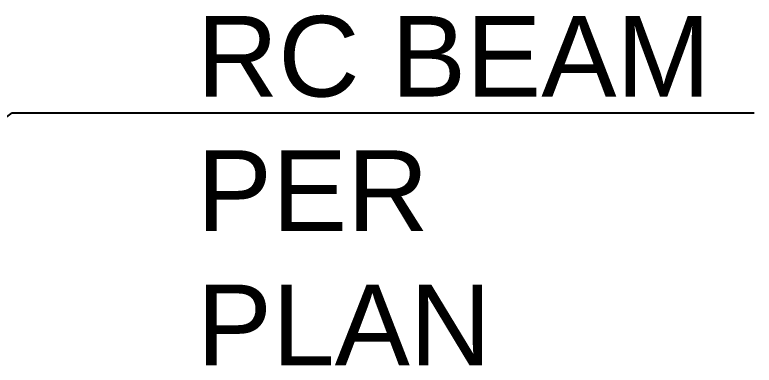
# Model space of a CAD drawing. Header units: millimetres. Extents: x 109938 to 146706, y 87118 to 119396.
# Drawn here: x 114798 to 115347, y 98418 to 98678 of the extents above; entities that cross this region are included whole.
import ezdxf
from ezdxf import colors
from ezdxf.entities.mleader import LeaderData, LeaderLine
from ezdxf.math import Vec2, Vec3

# ---------------------------------------------------------------- set-up
doc = ezdxf.new("R2010")
doc.units = ezdxf.units.MM
doc.header["$LTSCALE"] = 25
doc.layers.add('A-ANNO-DIMS', color=211, linetype='Continuous', lineweight=9)
doc.styles.add('GENERATED_STYLE_1', font='arial.ttf')

msp = doc.modelspace()

# ---------------------------------------------------------------- leaders
at = {"layer": 'A-ANNO-DIMS'}
ml = msp.add_multileader_mtext('Standard', dxfattribs=at)
ml.set_content('RC BEAM PER PLAN', color=256, style='GENERATED_STYLE_1')
ml.set_leader_properties()
ml.build(insert=Vec2(0, 0))
ml.multileader.update_dxf_attribs({"text_left_attachment_type": 6, "text_right_attachment_type": 6, "dogleg_length": 0.36, "arrow_head_size": 50})
ctx = ml.context
ctx.base_point, ctx.char_height, ctx.arrow_head_size, ctx.landing_gap_size, ctx.plane_origin = Vec3(114932.82, 98605.58), 60, 50, 0.09, Vec3(115496.98, 99094.61)
ctx.left_attachment, ctx.right_attachment = 6, 6
notes = []
notes.append((ctx, [(1, (1, 1, 0), (114795.57, 98605.58), (1, 0), 137.25, [(1, [(114569.24, 98433.69)], 0, [])])]))
ctx.mtext.insert, ctx.mtext.width, ctx.mtext.flow_direction = Vec3(114932.91, 98677.58), 410.2825, 5
for ctx, leaders in notes:
    for number, flags, end, landing, length, lines in leaders:
        leader = LeaderData()
        leader.index, (leader.has_last_leader_line, leader.has_dogleg_vector, leader.attachment_direction) = number, flags
        leader.last_leader_point, leader.dogleg_vector, leader.dogleg_length = Vec3(end), Vec3(landing), length
        for number, points, colour, breaks in lines:
            line = LeaderLine()
            line.index, line.vertices, line.color, line.breaks = number, Vec3.list(points), colors.encode_raw_color(colour), breaks
            leader.lines.append(line)
        ctx.leaders.append(leader)

doc.saveas('drawing.dxf')
